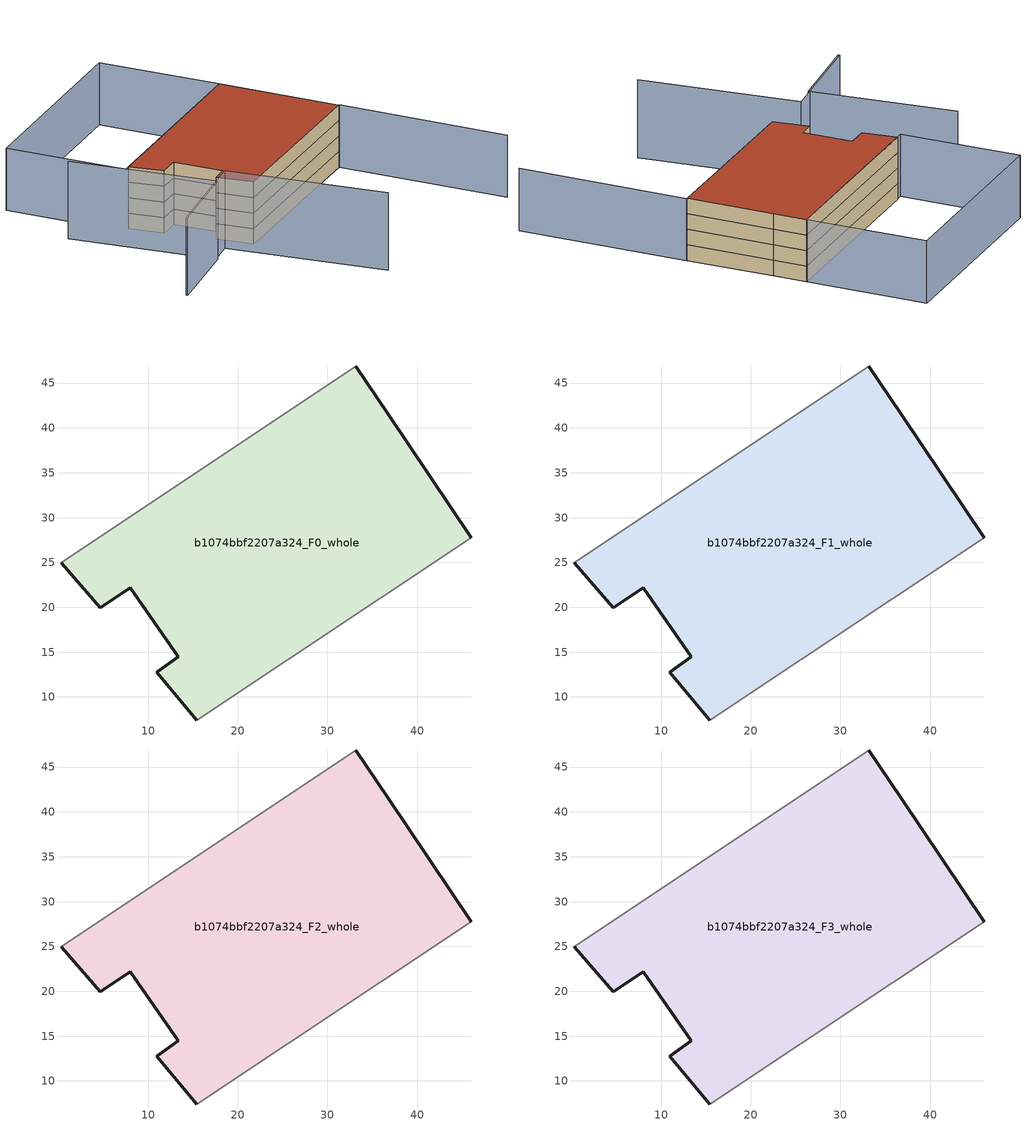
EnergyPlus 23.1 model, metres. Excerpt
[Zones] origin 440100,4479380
b1074bbf2207a324_F0_whole
 floor ground (EU_floor_Construction): 36.76,41.52 46.03,27.74 15.41,7.43 10.94,12.76 13.38,14.51 8.01,22.18 4.64,19.96 0.32,24.95 33.14,46.91 z0
 wall outside (EU_wall_Construction): 46.03,27.74 36.76,41.52 33.14,46.91 / 0.32,24.95 4.64,19.96 8.01,22.18 13.38,14.51 10.94,12.76 15.41,7.43 z0:3
 wall adiabatic (EU_wall_Construction): 33.14,46.91 0.32,24.95 / 15.41,7.43 46.03,27.74 z0:3
b1074bbf2207a324_F1_whole
 floor to b1074bbf2207a324_F0_whole (EU_floor_Construction): 36.76,41.52 46.03,27.74 15.41,7.43 10.94,12.76 13.38,14.51 8.01,22.18 4.64,19.96 0.32,24.95 33.14,46.91 z3
 wall outside (EU_wall_Construction): 46.03,27.74 36.76,41.52 33.14,46.91 / 0.32,24.95 4.64,19.96 8.01,22.18 13.38,14.51 10.94,12.76 15.41,7.43 z3:6
 wall adiabatic (EU_wall_Construction): 33.14,46.91 0.32,24.95 / 15.41,7.43 46.03,27.74 z3:6
b1074bbf2207a324_F2_whole
 floor to b1074bbf2207a324_F1_whole (EU_floor_Construction): 36.76,41.52 46.03,27.74 15.41,7.43 10.94,12.76 13.38,14.51 8.01,22.18 4.64,19.96 0.32,24.95 33.14,46.91 z6
 wall outside (EU_wall_Construction): 46.03,27.74 36.76,41.52 33.14,46.91 / 0.32,24.95 4.64,19.96 8.01,22.18 13.38,14.51 10.94,12.76 15.41,7.43 z6:9
 wall adiabatic (EU_wall_Construction): 33.14,46.91 0.32,24.95 / 15.41,7.43 46.03,27.74 z6:9
b1074bbf2207a324_F3_whole
 floor to b1074bbf2207a324_F2_whole (EU_floor_Construction): 36.76,41.52 46.03,27.74 15.41,7.43 10.94,12.76 13.38,14.51 8.01,22.18 4.64,19.96 0.32,24.95 33.14,46.91 z9
 wall outside (EU_wall_Construction): 46.03,27.74 36.76,41.52 33.14,46.91 / 0.32,24.95 4.64,19.96 8.01,22.18 13.38,14.51 10.94,12.76 15.41,7.43 z9:12
 wall adiabatic (EU_wall_Construction): 33.14,46.91 0.32,24.95 / 15.41,7.43 46.03,27.74 z9:12
 roof outside (EU_roof_Construction): 46.03,27.74 36.76,41.52 33.14,46.91 0.32,24.95 4.64,19.96 8.01,22.18 13.38,14.51 10.94,12.76 15.41,7.43 z12
shading: -11.02,26.82 6.55,5.34 / 6.55,5.34 -6.39,-5.25 / -6.56,-5.05 10.07,8.6 / 10.07,8.6 29.4,-14.94 z0:15; 15.41,7.43 46.21,27.86 / 46.21,27.86 64.13,0.85 / 20.27,66.07 33.14,46.91 / 33.14,46.91 -0.75,24.14 / -0.75,24.14 -13.62,43.3 / -13.62,43.3 20.27,66.07 z0:12
[Building]
EU S2 Campaign: North Axis=0; Terrain=City; Solar Distribution=FullExterior
[Site:Location]
Madrid: Latitude=40.5; Longitude=-3.5; Time Zone=1; Elevation=609
[SizingPeriod:WeatherFileDays]
AnnualSizingPeriod: Begin Month=1; Begin Day of Month=1; End Month=12; End Day of Month=31; Day of Week for Start Day=Monday; Use Weather File Daylight Saving Period=No; Use Weather File Rain and Snow Indicators=No
[MATERIAL]
EU_InternalMass_Material: Roughness=MediumRough; Thickness=0.1; Conductivity=1; Density=1800; Specific Heat=900; Thermal Absorptance=0.9; Solar Absorptance=0.7; Visible Absorptance=0.7
[MATERIAL:NOMASS] Roughness=MediumRough; Thermal Absorptance=0.9; Solar Absorptance=0.7; Visible Absorptance=0.7
Name | Thermal Resistance
EU_wall_NoMass | 0.609216
EU_roof_NoMass | 0.513268
EU_floor_NoMass | 0.568163
[CONSTRUCTION]
EU_wall_Construction: EU_wall_NoMass
EU_roof_Construction: EU_roof_NoMass
EU_floor_Construction: EU_floor_NoMass
EU_InternalMass_Construction: EU_InternalMass_Material
[ZONE] Type=1; Multiplier=1; Ceiling Height=autocalculate; Volume=2530.13; Floor Area=autocalculate; Part of Total Floor Area=Yes
b1074bbf2207a324_F0_whole; b1074bbf2207a324_F1_whole; b1074bbf2207a324_F2_whole; b1074bbf2207a324_F3_whole
[INTERNALMASS] Construction=EU_InternalMass_Construction; Surface Area=843.376
Name | Zone or ZoneList
b1074bbf2207a324_F0_whole_EU_InternalMass | b1074bbf2207a324_F0_whole
b1074bbf2207a324_F1_whole_EU_InternalMass | b1074bbf2207a324_F1_whole
b1074bbf2207a324_F2_whole_EU_InternalMass | b1074bbf2207a324_F2_whole
b1074bbf2207a324_F3_whole_EU_InternalMass | b1074bbf2207a324_F3_whole
[OTHEREQUIPMENT] Fuel Type=Electricity; Design Level Calculation Method=Watts/Area; Power per Zone Floor Area=1; Fraction Latent=0; Fraction Radiant=0; Fraction Lost=0; Carbon Dioxide Generation Rate=0; EndUse Subcategory=EU_Step8_InternalGains
Name | Zone or ZoneList or Space or SpaceList | Schedule
EU_Step8_InternalGain_b1074bbf2207a324_F0_whole_f000 | b1074bbf2207a324_F0_whole | EU_Step8_GainSchedule_b1074bbf2207a324_F0_whole_f000
EU_Step8_InternalGain_b1074bbf2207a324_F1_whole_f000 | b1074bbf2207a324_F1_whole | EU_Step8_GainSchedule_b1074bbf2207a324_F1_whole_f000
EU_Step8_InternalGain_b1074bbf2207a324_F2_whole_f000 | b1074bbf2207a324_F2_whole | EU_Step8_GainSchedule_b1074bbf2207a324_F2_whole_f000
EU_Step8_InternalGain_b1074bbf2207a324_F3_whole_f000 | b1074bbf2207a324_F3_whole | EU_Step8_GainSchedule_b1074bbf2207a324_F3_whole_f000
[ZONEVENTILATION:DESIGNFLOWRATE] Schedule=EU_AlwaysOn; Design Flow Rate Calculation Method=AirChanges/Hour; Air Changes per Hour=0.752966; Ventilation Type=Natural; Fan Pressure Rise=0; Fan Total Efficiency=1; Constant Term Coefficient=1; Temperature Term Coefficient=0; Velocity Term Coefficient=0; Velocity Squared Term Coefficient=0; Minimum Indoor Temperature=-100; Maximum Indoor Temperature=100; Delta Temperature=-100; Minimum Outdoor Temperature=-100; Maximum Outdoor Temperature=100; Maximum Wind Speed=40
Name | Zone or ZoneList or Space or SpaceList
EU_ConstantAir_b1074bbf2207a324_F0_whole | b1074bbf2207a324_F0_whole
EU_ConstantAir_b1074bbf2207a324_F1_whole | b1074bbf2207a324_F1_whole
EU_ConstantAir_b1074bbf2207a324_F2_whole | b1074bbf2207a324_F2_whole
EU_ConstantAir_b1074bbf2207a324_F3_whole | b1074bbf2207a324_F3_whole
[HVACTEMPLATE:THERMOSTAT] Constant Heating Setpoint=20; Constant Cooling Setpoint=50
EU_HeatOnly_b1074bbf2207a324_F0_whole; EU_HeatOnly_b1074bbf2207a324_F1_whole; EU_HeatOnly_b1074bbf2207a324_F2_whole; EU_HeatOnly_b1074bbf2207a324_F3_whole
[HVACTEMPLATE:ZONE:IDEALLOADSAIRSYSTEM] System Availability Schedule=EU_AlwaysOn; Maximum Heating Supply Air Temperature=50; Minimum Cooling Supply Air Temperature=13; Maximum Heating Supply Air Humidity Ratio=0.0156; Minimum Cooling Supply Air Humidity Ratio=0.0077; Heating Limit=NoLimit; Cooling Limit=NoLimit; Heating Availability Schedule=EU_AlwaysOn; Cooling Availability Schedule=EU_CoolingOff; Dehumidification Control Type=ConstantSensibleHeatRatio; Cooling Sensible Heat Ratio=0.7; Dehumidification Setpoint=60; Humidification Control Type=None; Humidification Setpoint=30; Outdoor Air Method=None; Outdoor Air Flow Rate per Person=0.00944; Outdoor Air Flow Rate per Zone Floor Area=0; Outdoor Air Flow Rate per Zone=0; Demand Controlled Ventilation Type=None; Outdoor Air Economizer Type=NoEconomizer; Heat Recovery Type=None; Sensible Heat Recovery Effectiveness=0.7; Latent Heat Recovery Effectiveness=0.65
Name | Template Thermostat
b1074bbf2207a324_F0_whole | EU_HeatOnly_b1074bbf2207a324_F0_whole
b1074bbf2207a324_F1_whole | EU_HeatOnly_b1074bbf2207a324_F1_whole
b1074bbf2207a324_F2_whole | EU_HeatOnly_b1074bbf2207a324_F2_whole
b1074bbf2207a324_F3_whole | EU_HeatOnly_b1074bbf2207a324_F3_whole
[SIZING:ZONE] Zone Cooling Design Supply Air Temperature Input Method=SupplyAirTemperature; Zone Cooling Design Supply Air Temperature=13; Zone Heating Design Supply Air Temperature Input Method=SupplyAirTemperature; Zone Heating Design Supply Air Temperature=50; Zone Cooling Design Supply Air Humidity Ratio=0.008; Zone Heating Design Supply Air Humidity Ratio=0.008; Cooling Design Air Flow Method=DesignDay; Cooling Design Air Flow Rate=0; Cooling Minimum Air Flow per Zone Floor Area=0.000762; Cooling Minimum Air Flow=0; Cooling Minimum Air Flow Fraction=0.2; Heating Design Air Flow Method=DesignDay; Heating Design Air Flow Rate=0; Heating Maximum Air Flow per Zone Floor Area=0.002032; Heating Maximum Air Flow=0.141576; Heating Maximum Air Flow Fraction=0.3; Account for Dedicated Outdoor Air System=No; Dedicated Outdoor Air System Control Strategy=NeutralSupplyAir; Dedicated Outdoor Air Low Setpoint Temperature for Design=autosize; Dedicated Outdoor Air High Setpoint Temperature for Design=autosize; Zone Load Sizing Method=Sensible Load Only No Latent Load; Zone Latent Cooling Design Supply Air Humidity Ratio Input Method=HumidityRatioDifference; Zone Cooling Design Supply Air Humidity Ratio Difference=0.005; Zone Latent Heating Design Supply Air Humidity Ratio Input Method=HumidityRatioDifference; Zone Humidification Design Supply Air Humidity Ratio Difference=0.005
b1074bbf2207a324_F0_whole; b1074bbf2207a324_F1_whole; b1074bbf2207a324_F2_whole; b1074bbf2207a324_F3_whole
[SCHEDULE:CONSTANT]
Name | Hourly Value
EU_AlwaysOn | 1
EU_CoolingOff | 0
[SCHEDULE:FILE] Column Number=1; Rows to Skip at Top=0; Number of Hours of Data=8760; Column Separator=Comma; Interpolate to Timestep=No; Minutes per Item=60; Adjust Schedule for Daylight Savings=Yes
Name | File
EU_Step8_GainSchedule_b1074bbf2207a324_F0_whole_f000 | ../../schedules/b1074bbf2207a324/b1074bbf2207a324_F0_whole_f000_gain.csv
EU_Step8_GainSchedule_b1074bbf2207a324_F1_whole_f000 | ../../schedules/b1074bbf2207a324/b1074bbf2207a324_F1_whole_f000_gain.csv
EU_Step8_GainSchedule_b1074bbf2207a324_F2_whole_f000 | ../../schedules/b1074bbf2207a324/b1074bbf2207a324_F2_whole_f000_gain.csv
EU_Step8_GainSchedule_b1074bbf2207a324_F3_whole_f000 | ../../schedules/b1074bbf2207a324/b1074bbf2207a324_F3_whole_f000_gain.csv
